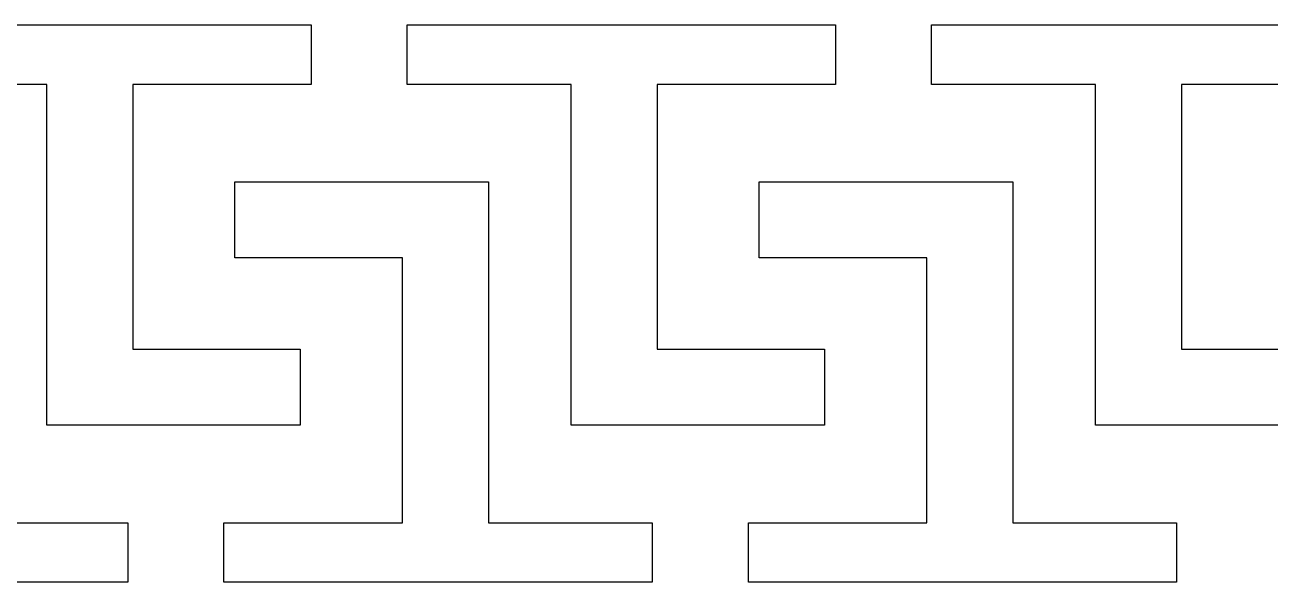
# Model space of a CAD drawing. Extents: x 198 to 1143, y 157 to 1987.
# Drawn here: x 430.2 to 662.8, y 1640.5 to 1744.5 of the extents above; entities that cross this region are included whole.
import ezdxf

# ---------------------------------------------------------------- set-up
doc = ezdxf.new("R2010")
doc.units = 0
doc.layers.get('0').update_dxf_attribs({"linetype": 'CONTINUOUS'})

msp = doc.modelspace()

# ---------------------------------------------------------------- linework, layer by layer
for points in [[(403.67, 1744.53), (483.67, 1744.53), (483.67, 1733.43), (450.34, 1733.43), (450.34, 1683.95), (481.63, 1683.95), (481.63, 1669.79), (434.28, 1669.79), (434.28, 1733.43), (403.67, 1733.43)], [(501.62, 1744.53), (581.62, 1744.53), (581.62, 1733.43), (548.29, 1733.43), (548.29, 1683.95), (579.58, 1683.95), (579.58, 1669.79), (532.23, 1669.79), (532.23, 1733.43), (501.62, 1733.43)], [(679.58, 1744.53), (679.58, 1733.43), (646.24, 1733.43), (646.24, 1683.95), (677.53, 1683.95), (677.53, 1669.79), (630.18, 1669.79), (630.18, 1733.43), (599.57, 1733.43), (599.57, 1744.53)], [(369.42, 1640.48), (369.42, 1651.57), (402.75, 1651.57), (402.75, 1701.06), (371.46, 1701.06), (371.46, 1715.22), (418.81, 1715.22), (418.81, 1651.57), (449.42, 1651.57), (449.42, 1640.48), (369.42, 1640.48)], [(467.37, 1640.48), (467.37, 1651.57), (500.7, 1651.57), (500.7, 1701.06), (469.41, 1701.06), (469.41, 1715.22), (516.77, 1715.22), (516.77, 1651.57), (547.38, 1651.57), (547.38, 1640.48), (467.37, 1640.48)], [(645.33, 1640.48), (645.33, 1640.48), (565.33, 1640.48), (565.33, 1651.57), (598.66, 1651.57), (598.66, 1701.06), (567.37, 1701.06), (567.37, 1715.22), (614.72, 1715.22), (614.72, 1651.57), (645.33, 1651.57)]]:
    msp.add_lwpolyline(points, close=True)

doc.saveas('drawing.dxf')
